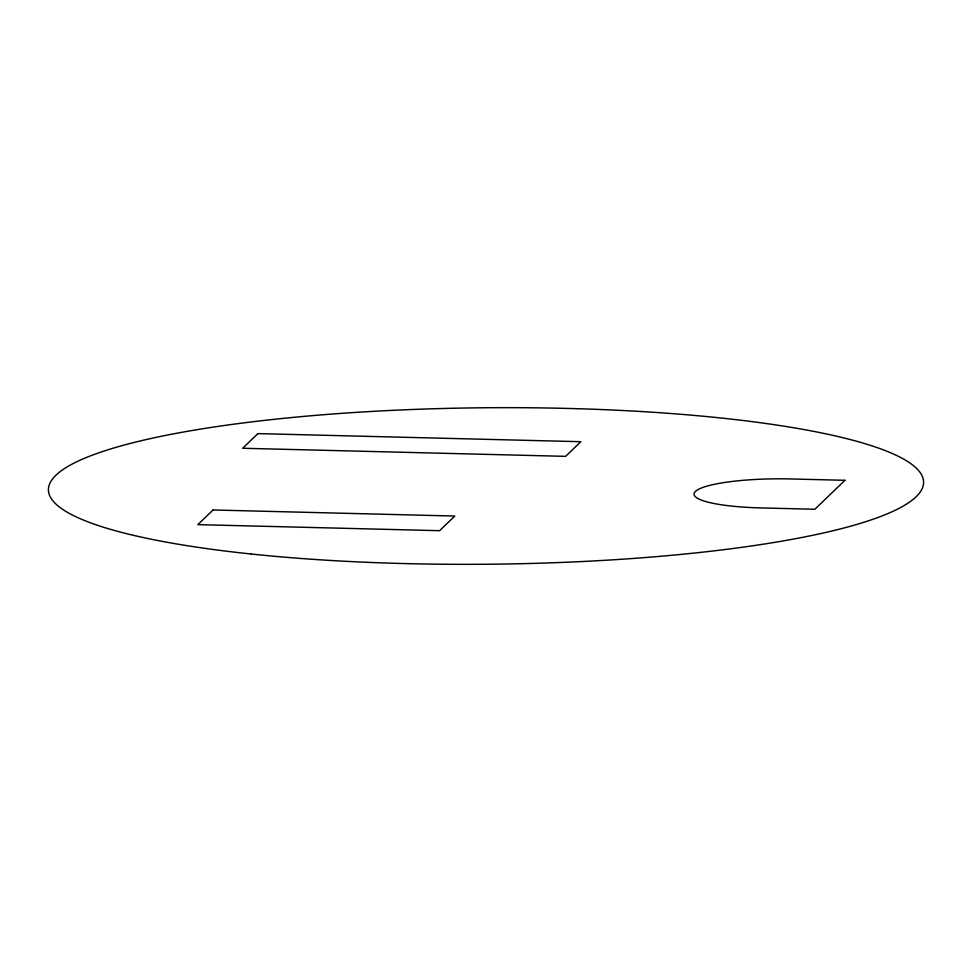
<?xml version="1.0" encoding="UTF-8"?>
<svg xmlns="http://www.w3.org/2000/svg" width="972" height="972" viewBox="0 0 972 972"><rect width="100%" height="100%" fill="white"/><g stroke="black" fill="none" stroke-linecap="round" stroke-linejoin="round"><path stroke-width="1.46" d="M257.896 433.609L242.684 448.262L565.631 456.354L580.843 441.701L257.896 433.609M213.05 509.984L197.838 524.637L439.587 530.688L454.799 516.047L213.05 509.984M844.923 480.302L814.852 509.267L761.647 507.931A81.672 14.604 -0.5 0 1 695.466 491.419A81.672 14.604 -0.5 0 1 791.718 478.977L844.923 480.302M251.347 554.028A437.594 78.246 -0.5 0 0 923.193 485.623A437.594 78.246 -0.5 0 0 283.46 418.349A437.594 78.246 -0.5 0 0 251.347 554.028"/></g></svg>
